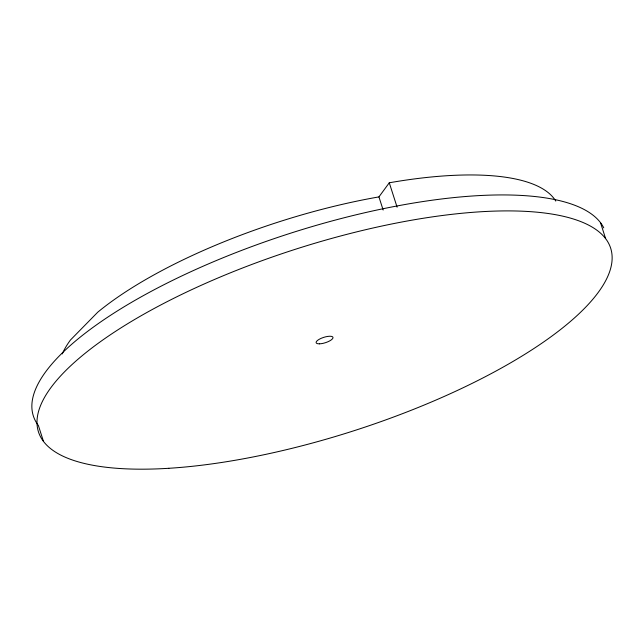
<?xml version="1.0" encoding="UTF-8"?>
<svg xmlns="http://www.w3.org/2000/svg" width="644" height="644" viewBox="0 0 644 644"><rect width="100%" height="100%" fill="white"/><g stroke="black" fill="none" stroke-linecap="round" stroke-linejoin="round"><path stroke-width="0.97" d="M62.275 353.918A256.296 81.321 -17.8 0 1 70.454 340.008L97.808 312.139A256.296 81.321 -17.8 0 1 378.938 196.895L389.274 182.783A256.296 81.321 -17.8 0 1 555.78 201.081M600.506 222.679L605.626 238.634M389.274 182.783L397.107 207.191M378.938 196.895L383.156 210.041M43.494 441.438L38.374 425.483A300.482 95.344 -17.8 0 1 267.397 240.969A300.482 95.344 -17.8 0 1 603.758 227.871M168.849 468.293A300.482 95.344 -17.8 0 0 611.8 262.792A300.482 95.344 -17.8 0 0 193.039 289.035A300.482 95.344 -17.8 0 0 168.849 468.293M319.456 343.832A8.839 2.801 -17.8 0 0 332.956 338.003A8.839 2.801 -17.8 0 0 321.276 338.277A8.839 2.801 -17.8 0 0 319.456 343.832"/></g></svg>
